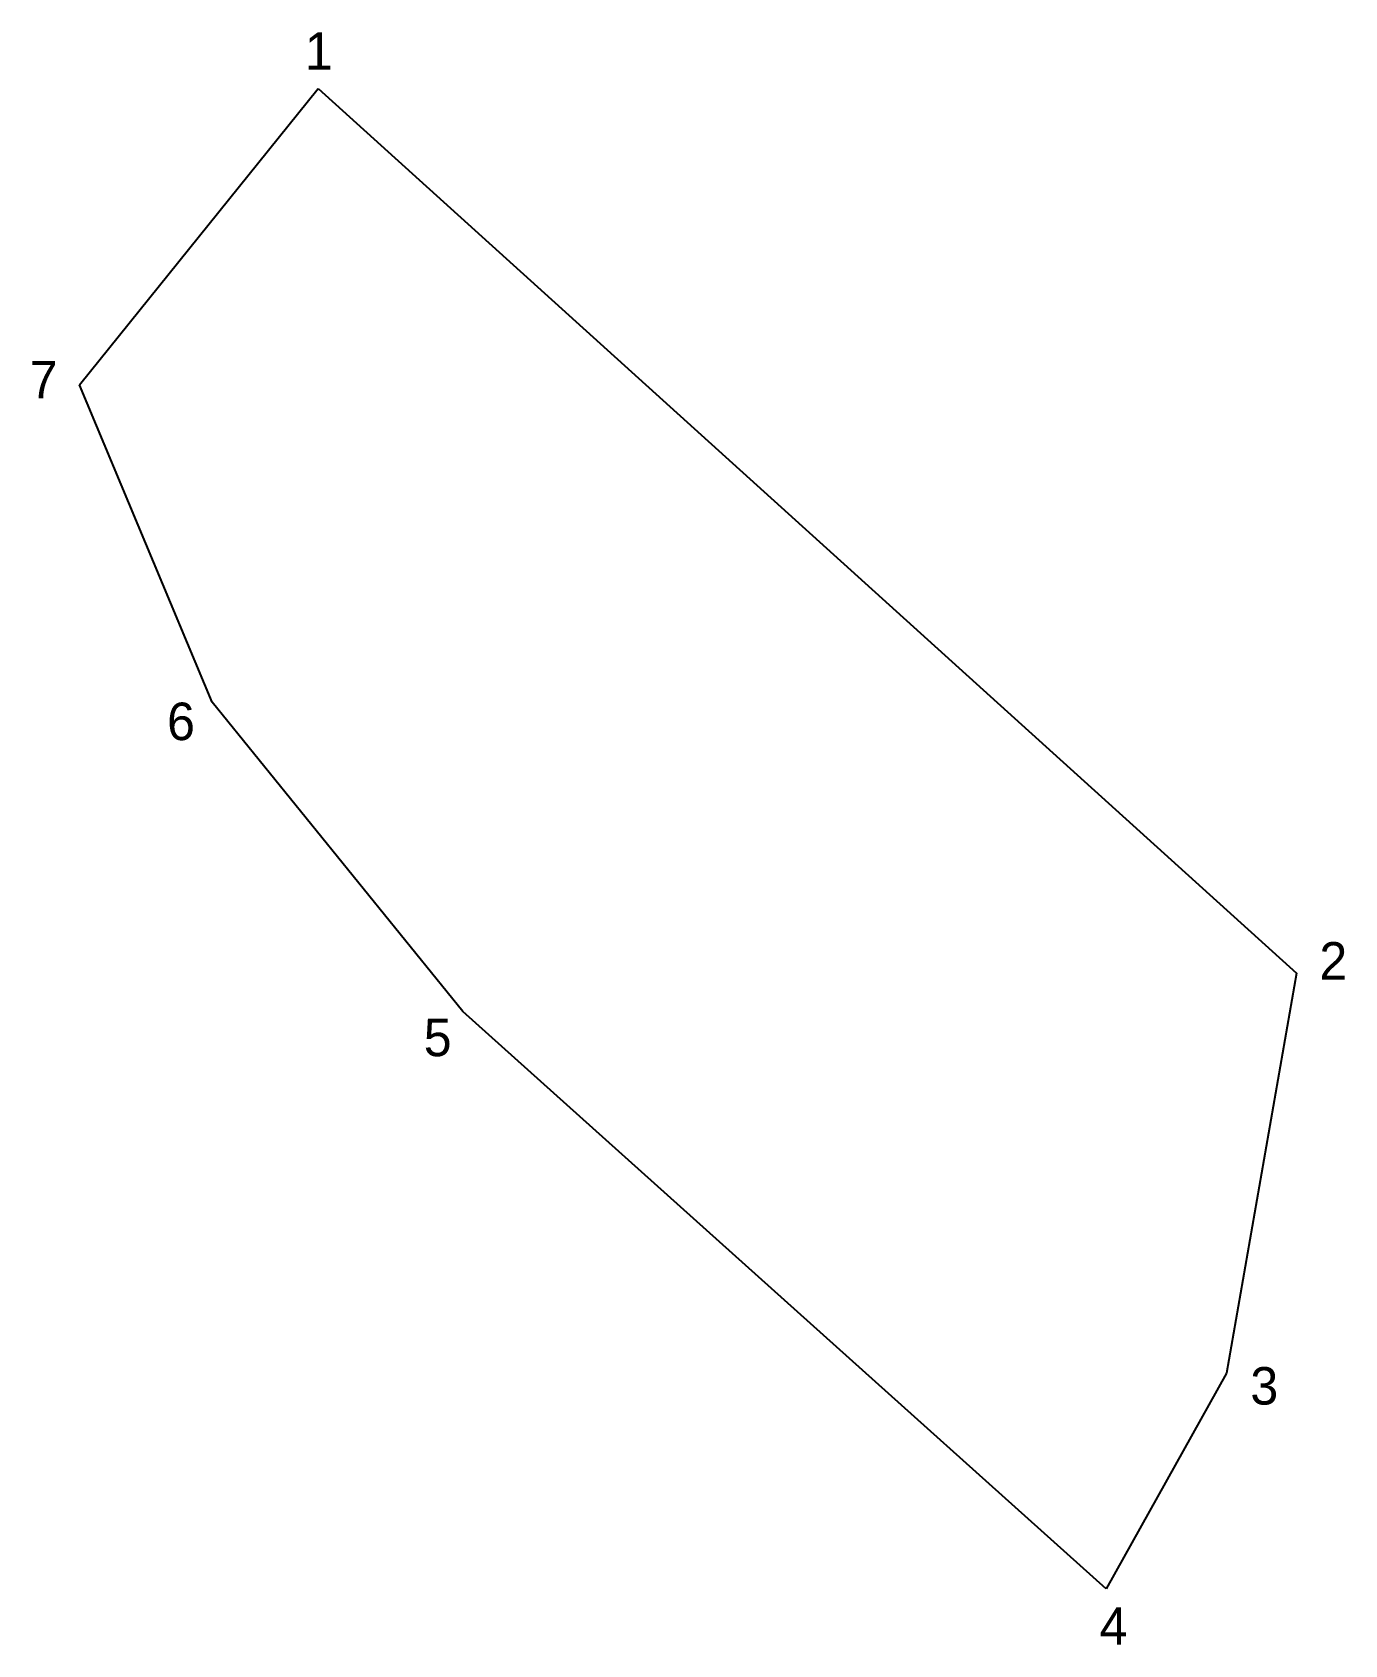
# Model space of a CAD drawing. Extents: x 546333 to 546386.3, y 1823825.5 to 1823891.
import ezdxf

# ---------------------------------------------------------------- set-up
doc = ezdxf.new("R2010")
doc.units = 0
doc.layers.add('CanhThua', color=7, linetype='Continuous')
doc.layers.add('SoHieuDinhThua', color=7, linetype='Continuous')

msp = doc.modelspace()

# ---------------------------------------------------------------- linework, layer by layer
at = {"layer": 'CanhThua'}
for p, q in [((546334.928, 1823876.707), (546344.629, 1823888.758)), ((546344.629, 1823888.758), (546384.376, 1823852.81)), ((546340.316, 1823863.818), (546334.928, 1823876.707)), ((546350.509, 1823851.244), (546340.316, 1823863.818)), ((546384.376, 1823852.81), (546381.53, 1823836.545)), ((546376.645, 1823827.779), (546350.509, 1823851.244)), ((546381.53, 1823836.545), (546376.645, 1823827.779))]:
    msp.add_line(p, q, dxfattribs=at)

# ---------------------------------------------------------------- texts
at = {"layer": 'SoHieuDinhThua'}
for s, p in [('1', (546344.084, 1823889.515)), ('7', (546332.906, 1823876.159)), ('6', (546338.487, 1823862.274)), ('2', (546385.301, 1823852.543)), ('5', (546348.915, 1823849.431)), ('3', (546382.497, 1823835.273)), ('4', (546376.372, 1823825.513))]:
    msp.add_text(s, height=1.524, dxfattribs=at).set_placement(p)

doc.saveas('drawing.dxf')
